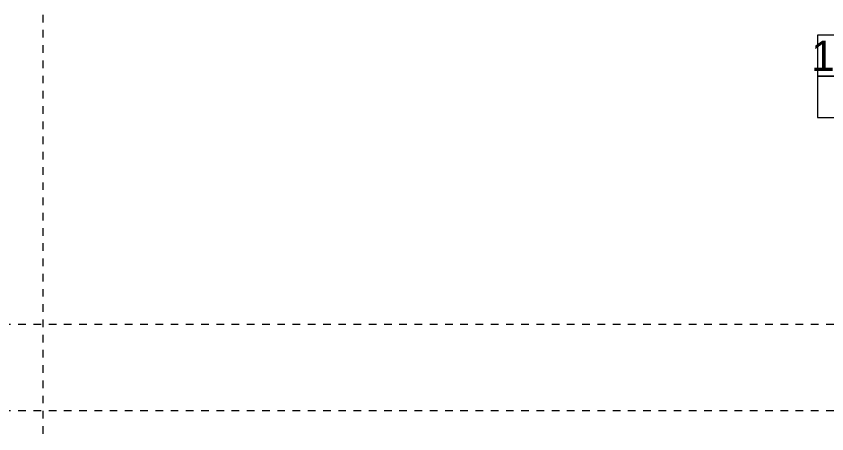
# Model space of a CAD drawing. Header units: metres. Extents: x -2362 to -2010, y -1 to 30.
# Drawn here: x -2115.63 to -2104.99, y -0.3 to 5.18 of the extents above; entities that cross this region are included whole.
import ezdxf

# ---------------------------------------------------------------- set-up
doc = ezdxf.new("R2010")
doc.units = ezdxf.units.M
doc.linetypes.add('AEC_Center', pattern=[0.024, 0.012, -0.004, 0.004, -0.004])
doc.linetypes.add('Grid Line', pattern=[0.021, 0.012, -0.003, 0.003, -0.003])
for name, color, linetype, lineweight in [('A-DOOR-IDEN', 31, 'Continuous', 5), ('A-FLOR-LEVL', 51, 'Continuous', 5), ('S-GRID', 1, 'Continuous', 5)]:
    doc.layers.add(name, color=color, linetype=linetype, lineweight=lineweight)
doc.styles.add('Arial_2', font='arial.ttf', dxfattribs={"height": 0.4})

# ---------------------------------------------------------------- blocks, each defined once
blk = doc.blocks.new('AA_DOOR_MARK _ TYPE MARK_HA2 - Mark _ Type Mark-1751130-SOUTH EAST - PART C')
at = {"layer": 'A-DOOR-IDEN'}
for p, q in [((-1646.184, 4.928), (-1648.578, 4.928)), ((-1648.578, 4.928), (-1648.578, 4.388)), ((-1646.184, 4.388), (-1646.184, 4.928)), ((-1648.578, 4.388), (-1646.184, 4.388)), ((-1646.184, 4.388), (-1648.578, 4.388)), ((-1648.578, 4.388), (-1648.578, 3.848)), ((-1646.184, 3.848), (-1646.184, 4.388)), ((-1648.578, 3.848), (-1646.184, 3.848))]:
    blk.add_line(p, q, dxfattribs=at)

msp = doc.modelspace()

# ---------------------------------------------------------------- linework, layer by layer
at = {"layer": 'A-FLOR-LEVL', "linetype": 'AEC_Center'}
for p, q in [((-2126.399, 1.134), (-2009.517, 1.134)), ((-2126.399, 0), (-2009.517, 0))]:
    msp.add_line(p, q, dxfattribs=at)
at = {"layer": 'S-GRID', "linetype": 'Grid Line'}
msp.add_line((-2115.27, -0.305), (-2115.27, 24.961), dxfattribs=at)

# ---------------------------------------------------------------- block references
at = {"layer": 'A-DOOR-IDEN'}
msp.add_blockref('AA_DOOR_MARK _ TYPE MARK_HA2 - Mark _ Type Mark-1751130-SOUTH EAST - PART C', (-456.533, 0), dxfattribs=at)

# ---------------------------------------------------------------- texts
at = {"layer": 'A-DOOR-IDEN', "insert": (-2105.195, 4.855), "char_height": 0.4, "width": 3.07848, "attachment_point": 1, "style": 'Arial_2'}
msp.add_mtext('1A01.D11', dxfattribs=at)

doc.saveas('drawing.dxf')
